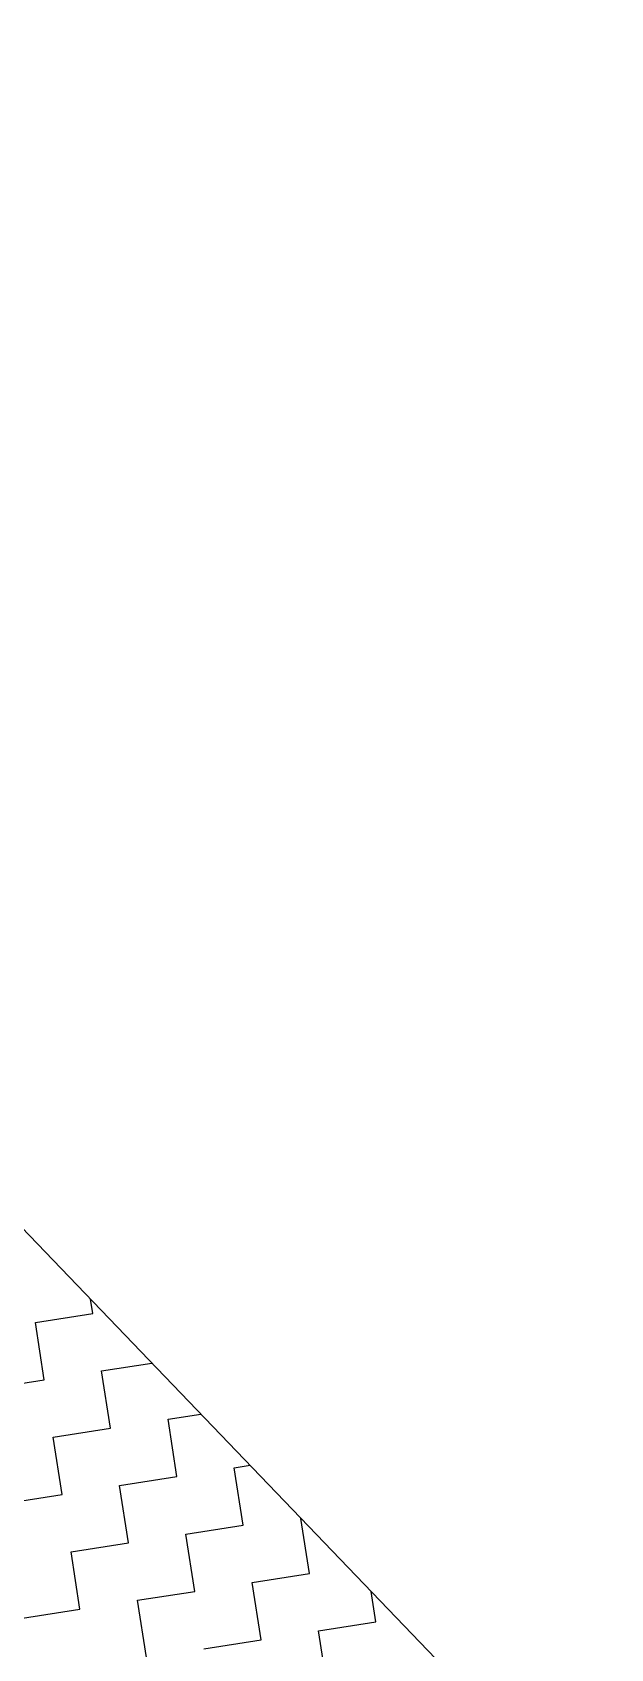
# Model space of a CAD drawing. Header units: metres. Extents: x 288488 to 290462, y 1999122 to 2001536.
# Drawn here: x 290184.9 to 290234.3, y 2000020.1 to 2000158.3 of the extents above; entities that cross this region are included whole.
import ezdxf

# ---------------------------------------------------------------- set-up
doc = ezdxf.new("R2010")
doc.units = ezdxf.units.M
doc.header["$MEASUREMENT"] = 0
doc.layers.add('POLY_HATCH', color=12, linetype='Continuous')

msp = doc.modelspace()

# ---------------------------------------------------------------- linework, layer by layer
at = {"layer": 'POLY_HATCH'}
msp.add_line((290085.95, 2000158.3), (290234.27, 2000003.72), dxfattribs=at)
at = {"layer": 'POLY_HATCH', "linetype": 'Continuous'}
for p, q in [((290190.04, 2000048.79), (290189.85, 2000050.02)), ((290185.14, 2000048.02), (290190.04, 2000048.79)), ((290185.9, 2000043.12), (290185.14, 2000048.02)), ((290190.8, 2000043.88), (290195.09, 2000044.55)), ((290191.57, 2000038.98), (290190.8, 2000043.88)), ((290181, 2000042.36), (290185.9, 2000043.12)), ((290196.47, 2000039.75), (290199.28, 2000040.18)), ((290197.23, 2000034.85), (290196.47, 2000039.75)), ((290186.67, 2000038.22), (290191.57, 2000038.98)), ((290187.43, 2000033.32), (290186.67, 2000038.22)), ((290202.13, 2000035.61), (290203.47, 2000035.82)), ((290202.89, 2000030.71), (290202.13, 2000035.61)), ((290192.33, 2000034.08), (290197.23, 2000034.85)), ((290193.09, 2000029.18), (290192.33, 2000034.08)), ((290182.53, 2000032.56), (290187.43, 2000033.32)), ((290208.56, 2000026.57), (290207.82, 2000031.28)), ((290197.99, 2000029.94), (290202.89, 2000030.71)), ((290198.76, 2000025.04), (290197.99, 2000029.94)), ((290188.19, 2000028.42), (290193.09, 2000029.18)), ((290188.95, 2000023.52), (290188.19, 2000028.42)), ((290203.66, 2000025.81), (290208.56, 2000026.57)), ((290204.42, 2000020.91), (290203.66, 2000025.81)), ((290193.85, 2000024.28), (290198.76, 2000025.04)), ((290194.62, 2000019.38), (290193.85, 2000024.28)), ((290214.22, 2000022.43), (290213.82, 2000025.04)), ((290184.05, 2000022.76), (290188.95, 2000023.52)), ((290209.32, 2000021.67), (290214.22, 2000022.43)), ((290210.08, 2000016.77), (290209.32, 2000021.67)), ((290199.52, 2000020.14), (290204.42, 2000020.91))]:
    msp.add_line(p, q, dxfattribs=at)

doc.saveas('drawing.dxf')
